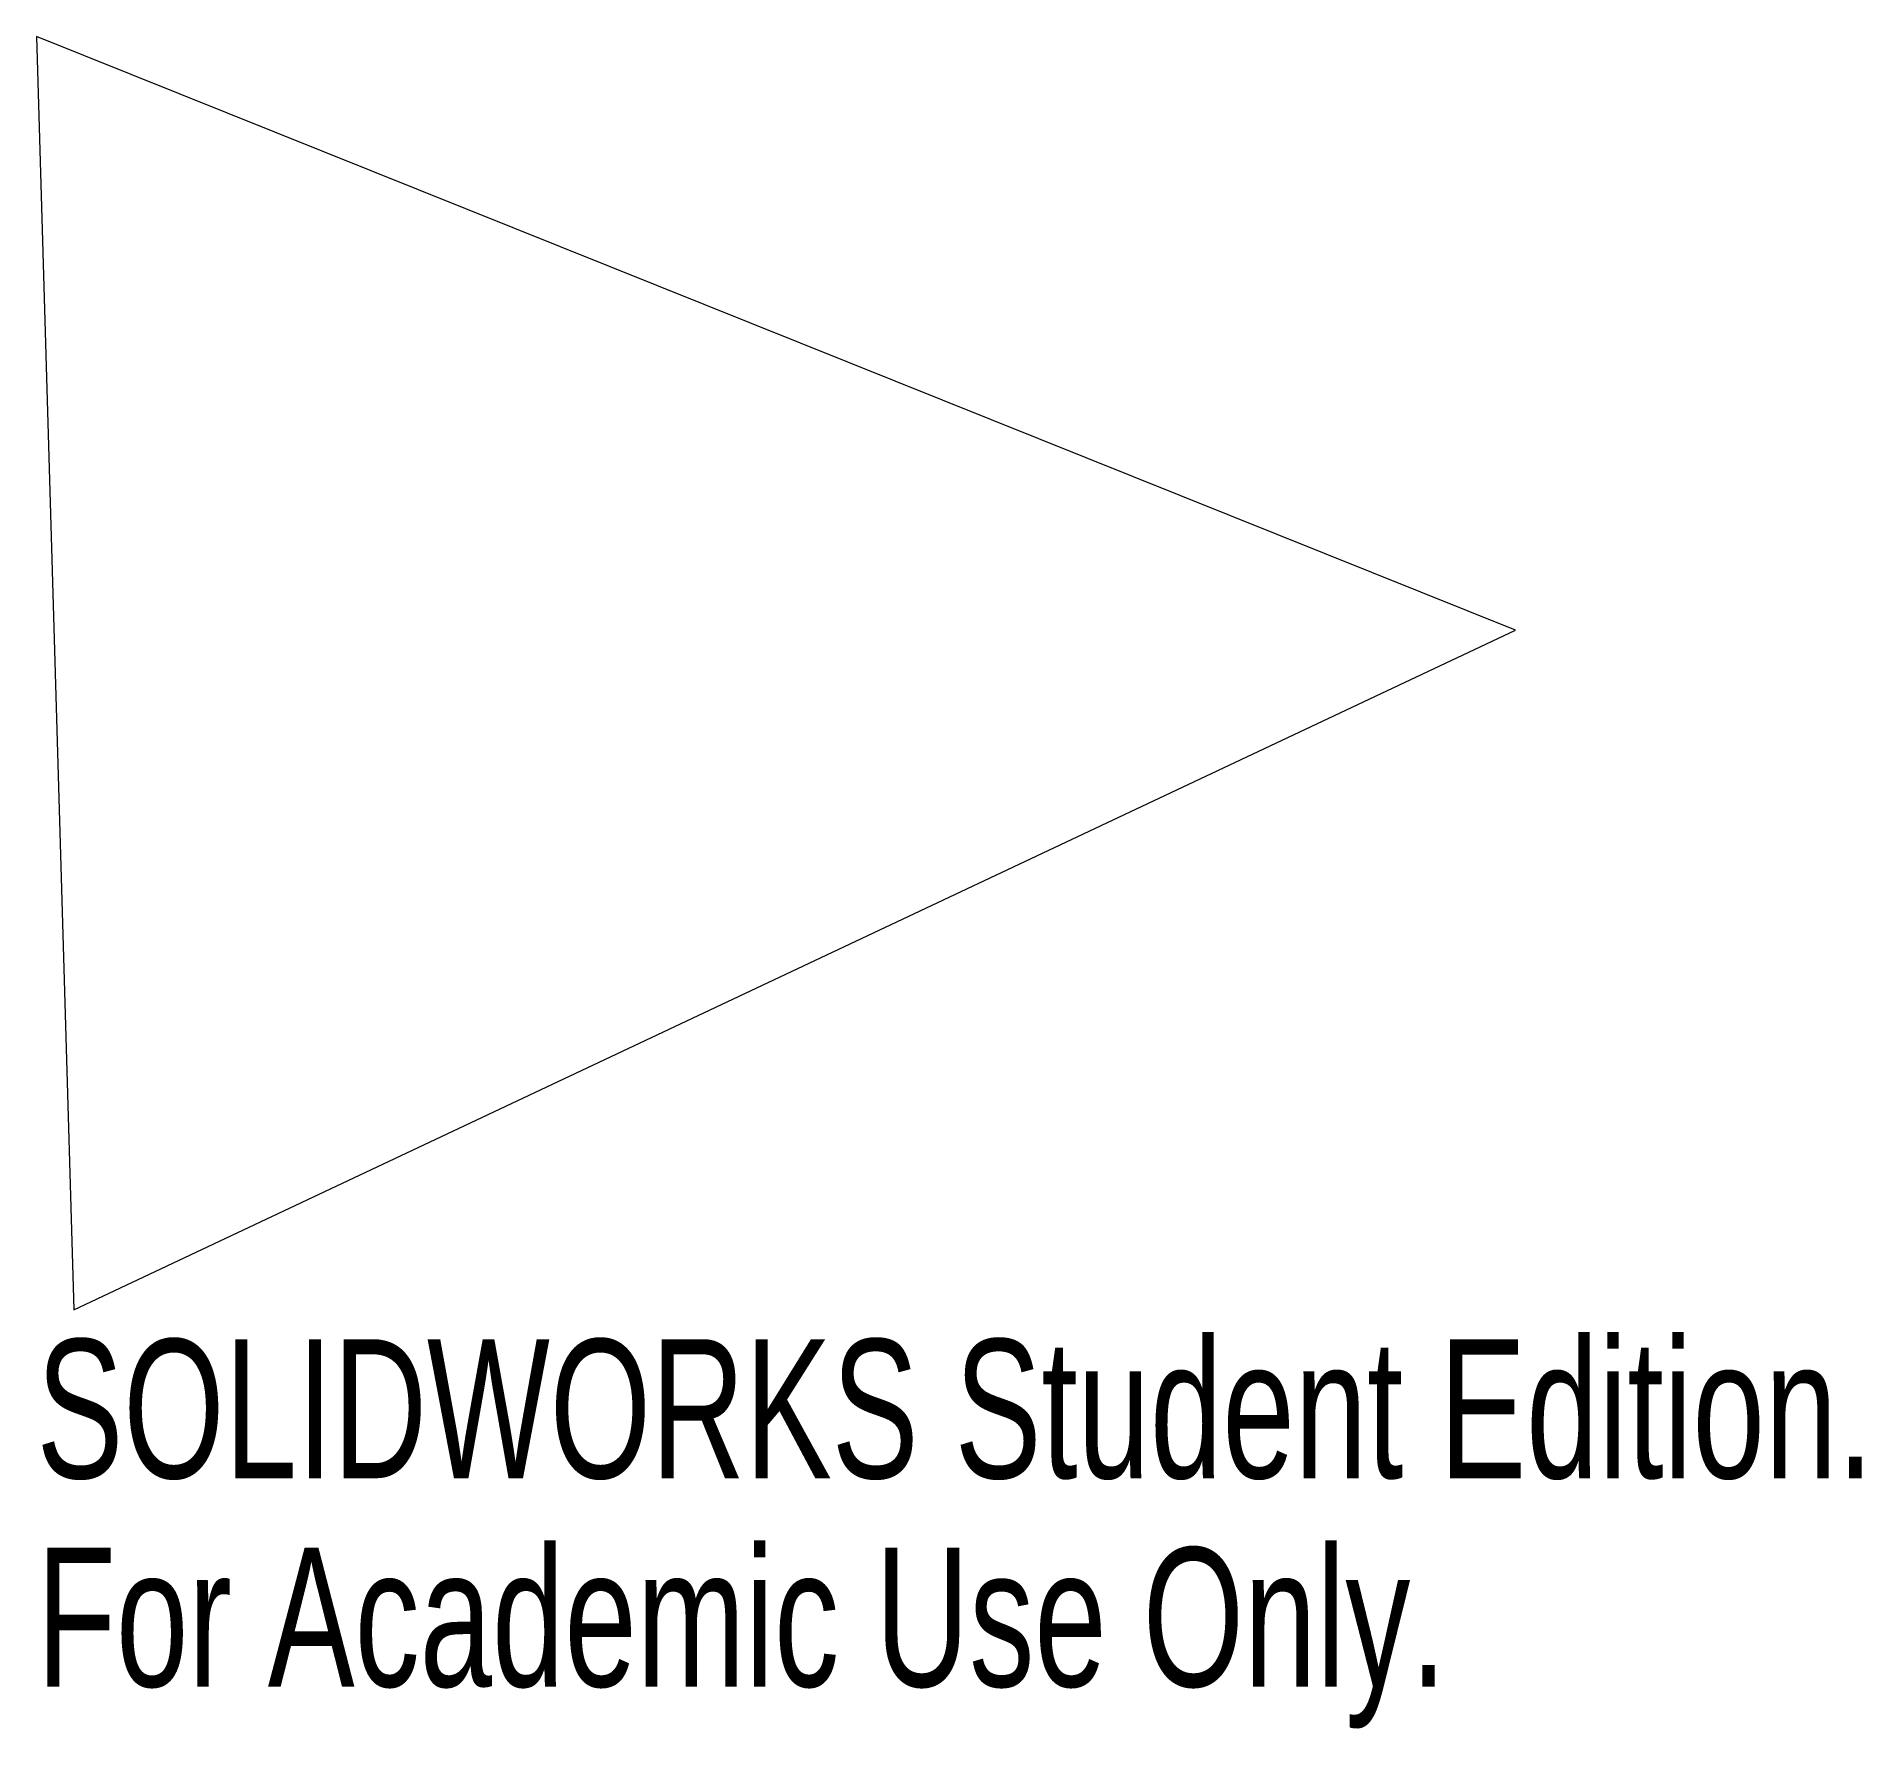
# Model space of a CAD drawing. Header units: inches. Extents: x -2.65 to -0.15, y -1.52 to 0.79.
import ezdxf

# ---------------------------------------------------------------- set-up
doc = ezdxf.new("R2010")
doc.units = ezdxf.units.IN
doc.header["$MEASUREMENT"] = 0
doc.styles.add('SLDTEXTSTYLE0', font='TXT', dxfattribs={"width": 0.7})

msp = doc.modelspace()

# ---------------------------------------------------------------- linework, layer by layer
at = {"color": 7, "linetype": 'Continuous', "lineweight": 15}
for p, q in [((-2.6498, 0.7948), (-2.5986, -0.9491)), ((-0.6251, -0.0184), (-2.6498, 0.7948)), ((-2.5986, -0.9491), (-0.6251, -0.0184))]:
    msp.add_line(p, q, dxfattribs=at)

# ---------------------------------------------------------------- texts
at = {"color": 7, "linetype": 'Continuous', "char_height": 0.1903, "attachment_point": 1, "style": 'SLDTEXTSTYLE0'}
for s, insert in [('SOLIDWORKS Student Edition.', (-2.6498, -0.9893)), ('For Academic Use Only.', (-2.6498, -1.2747))]:
    msp.add_mtext(s, dxfattribs=dict(at, insert=insert))

doc.saveas('drawing.dxf')
